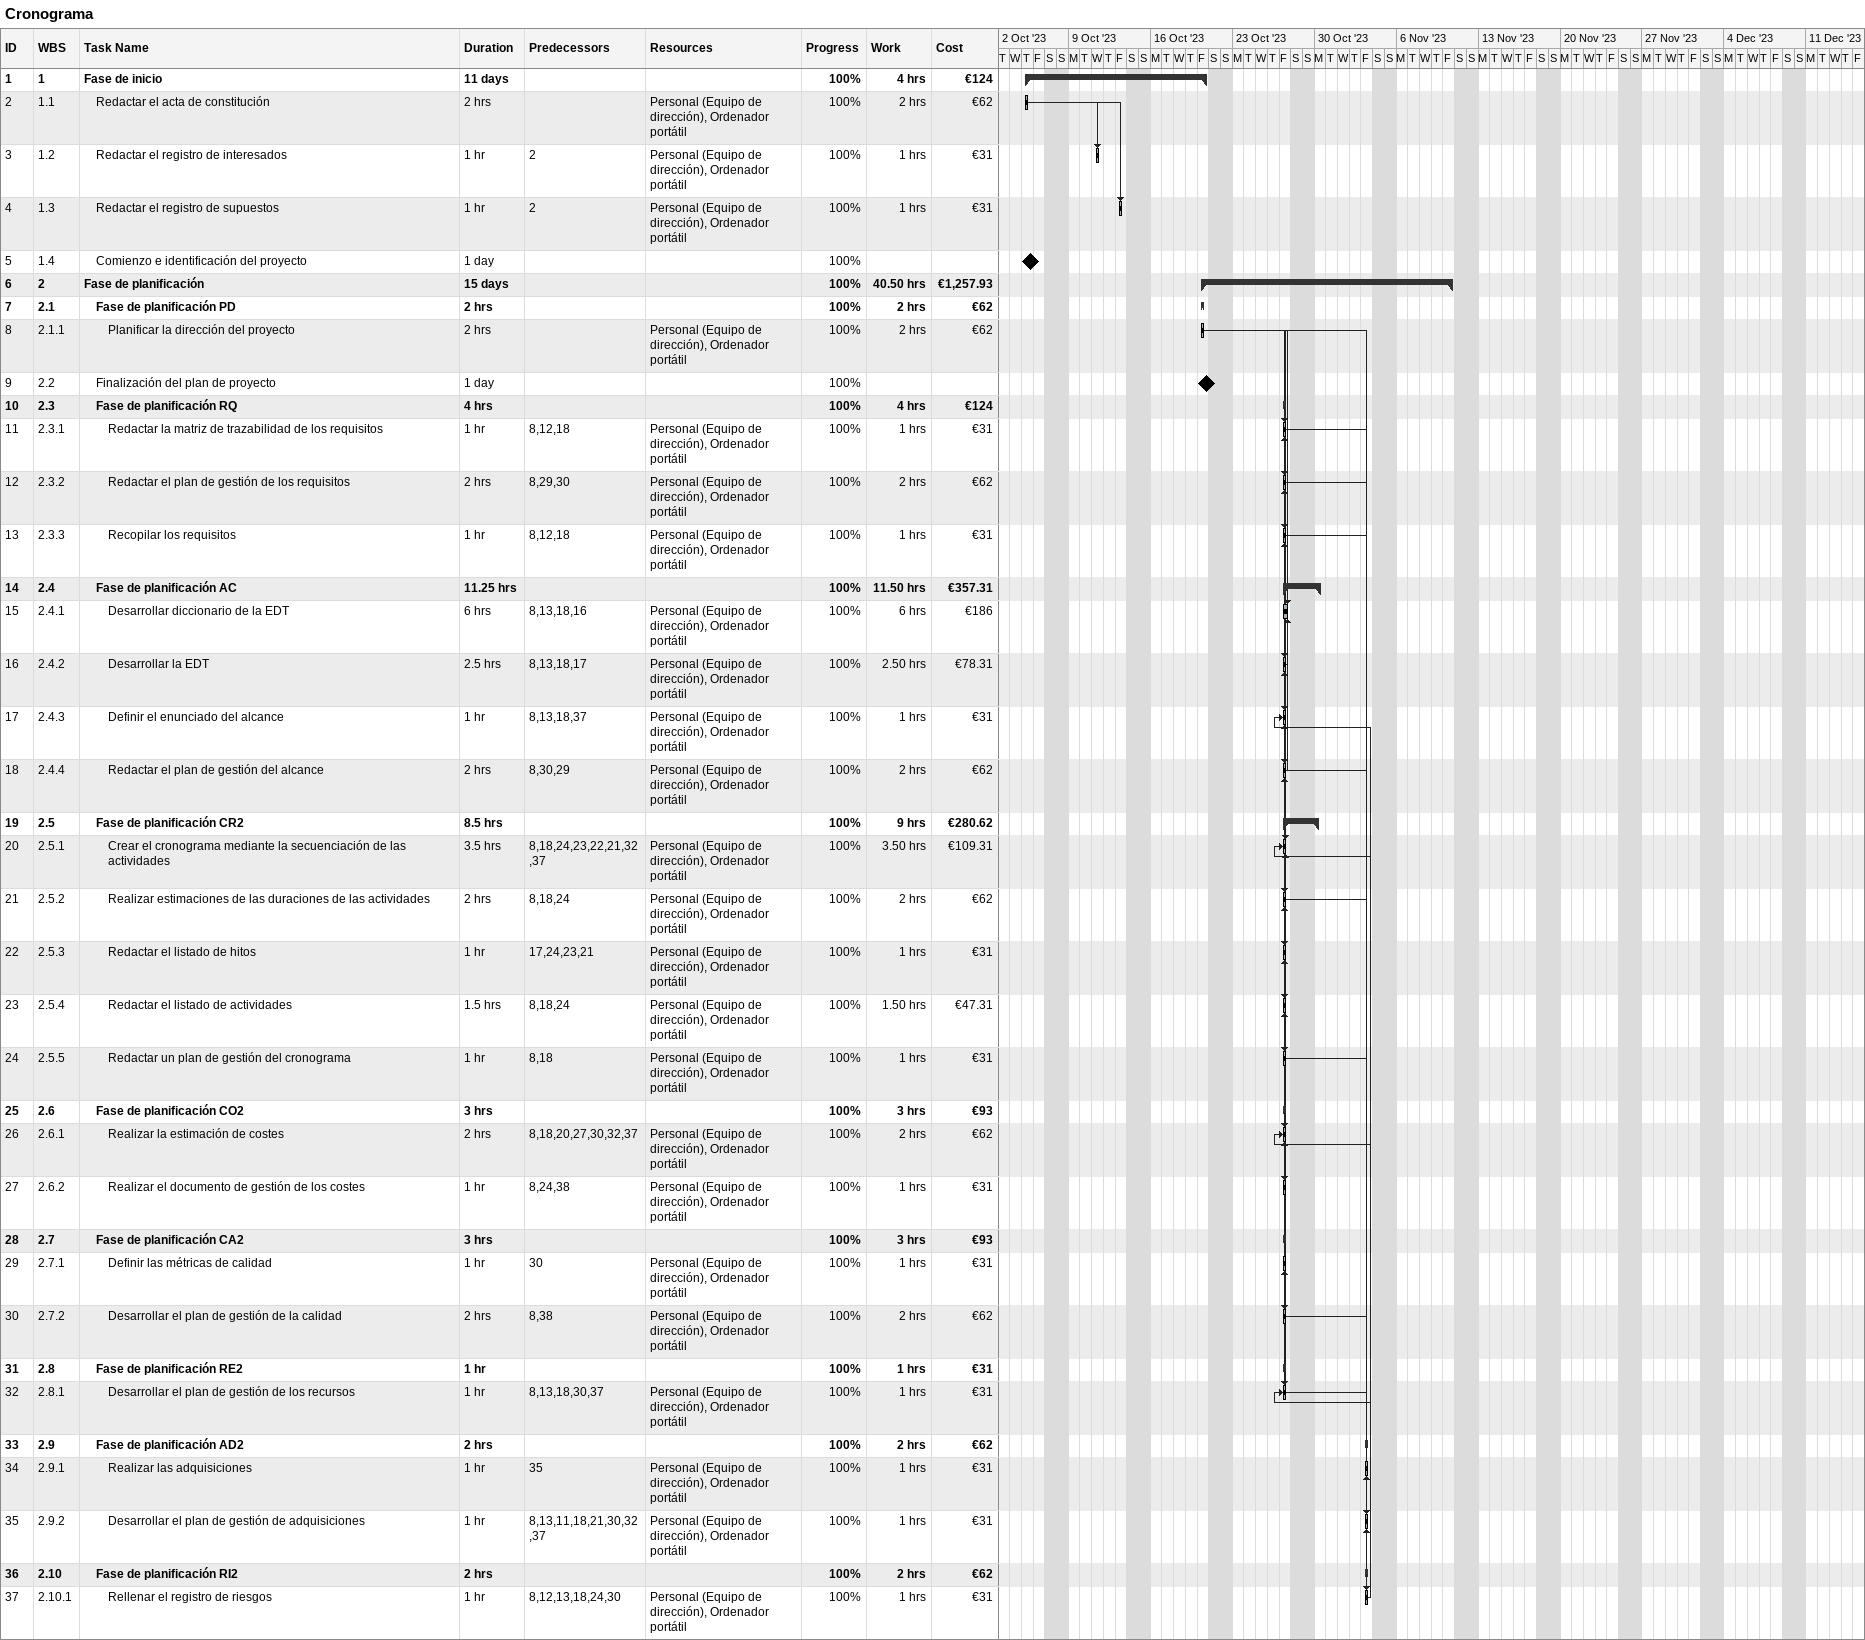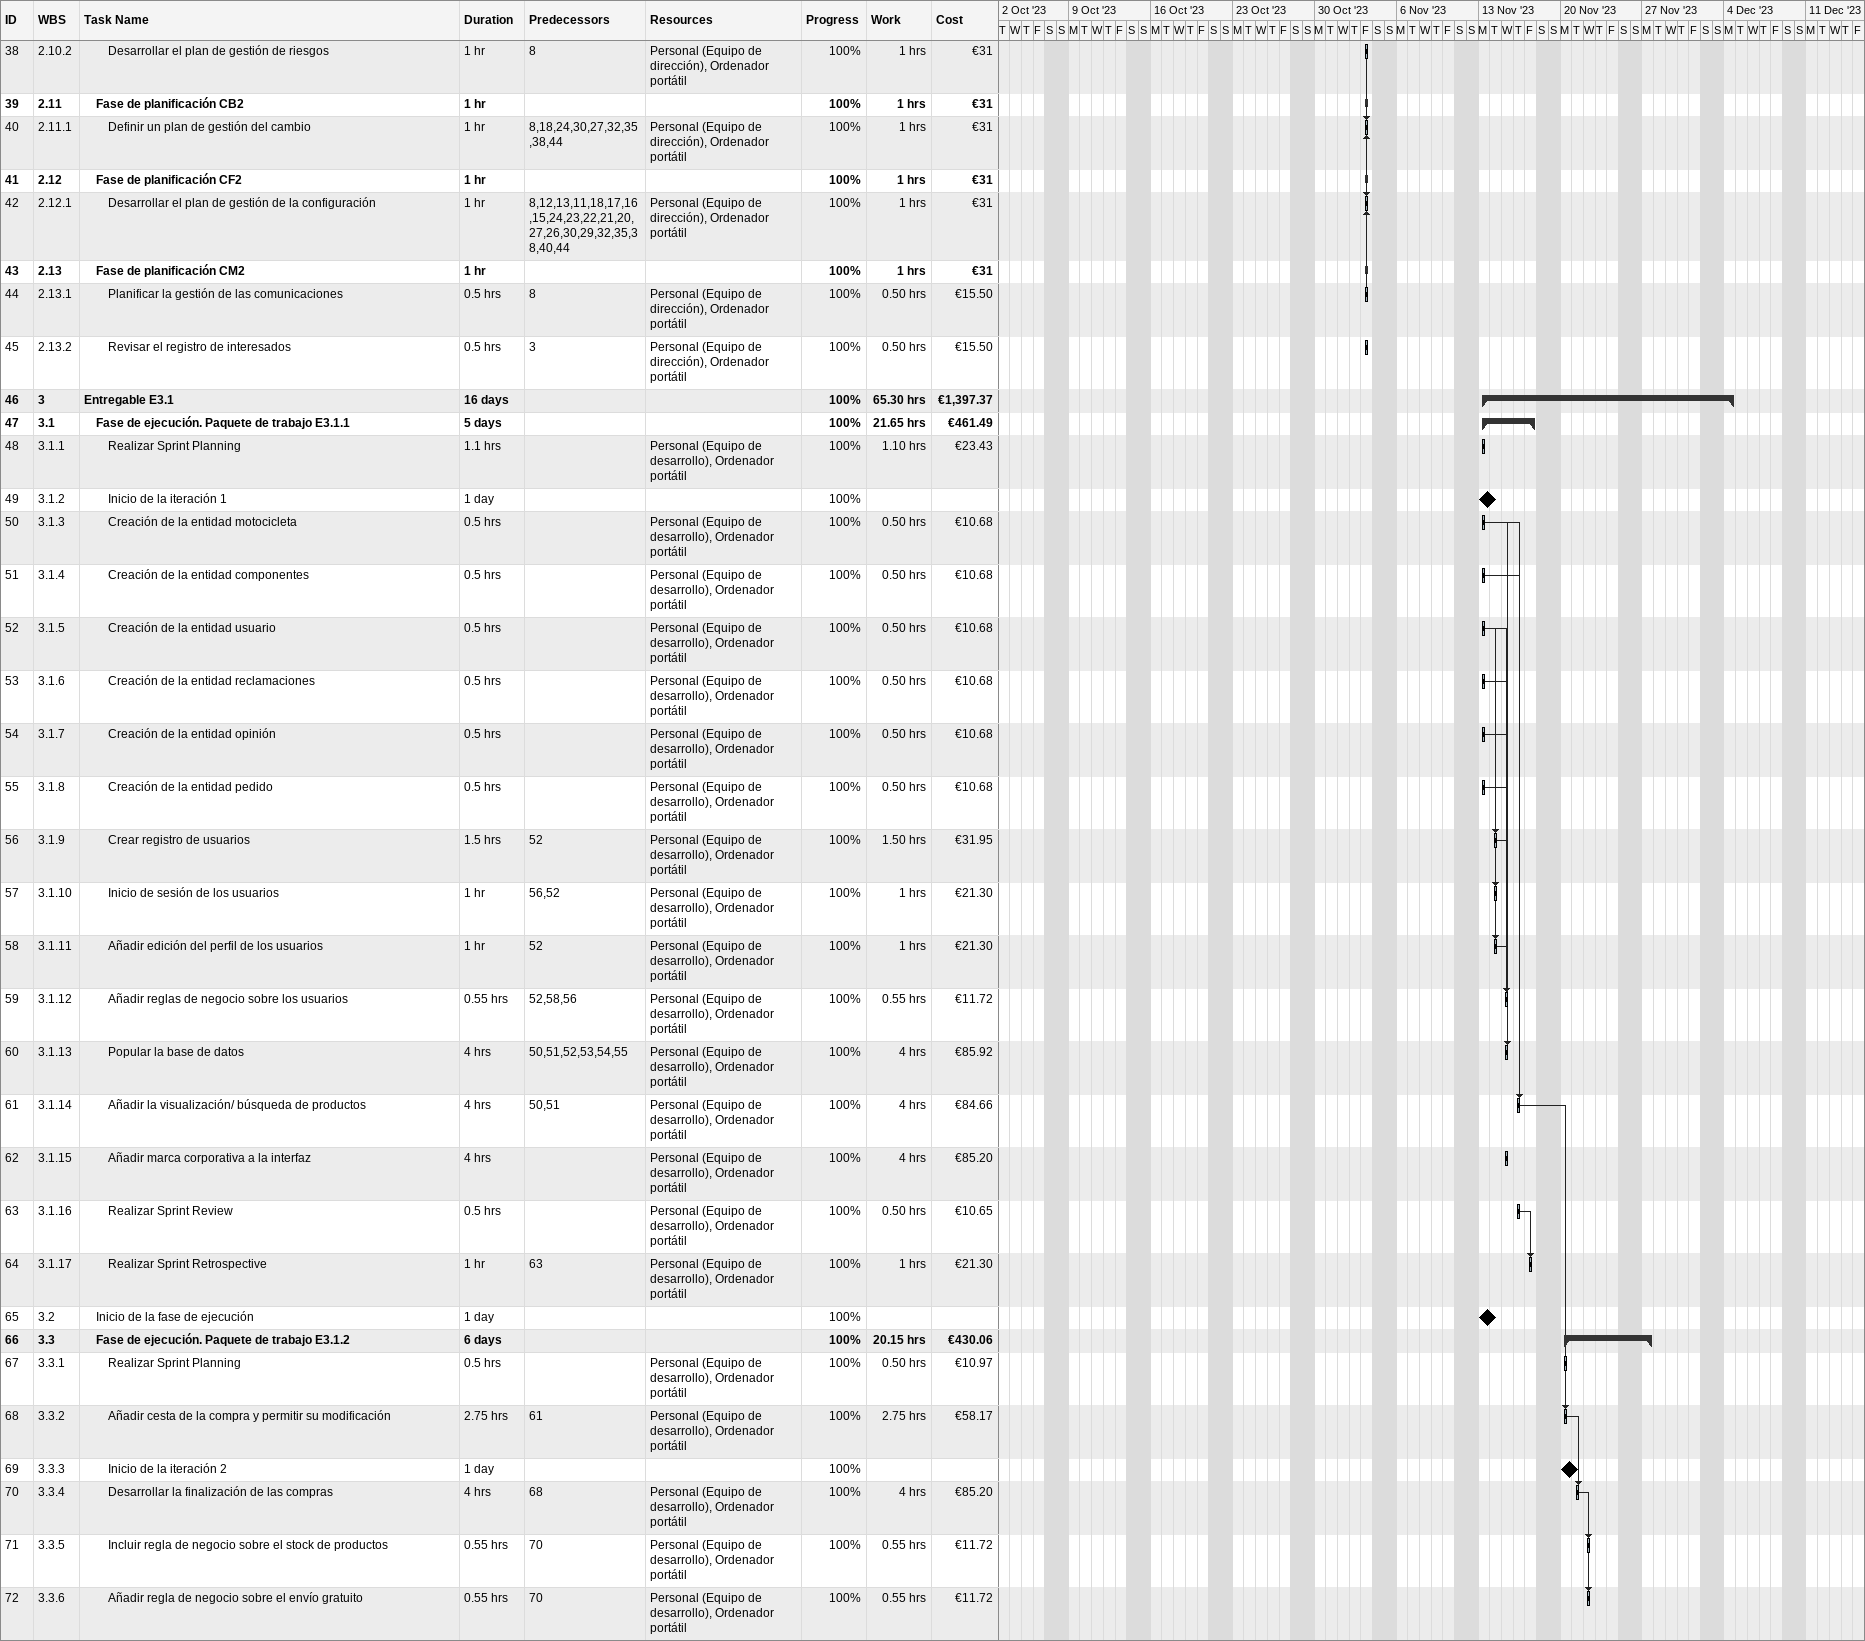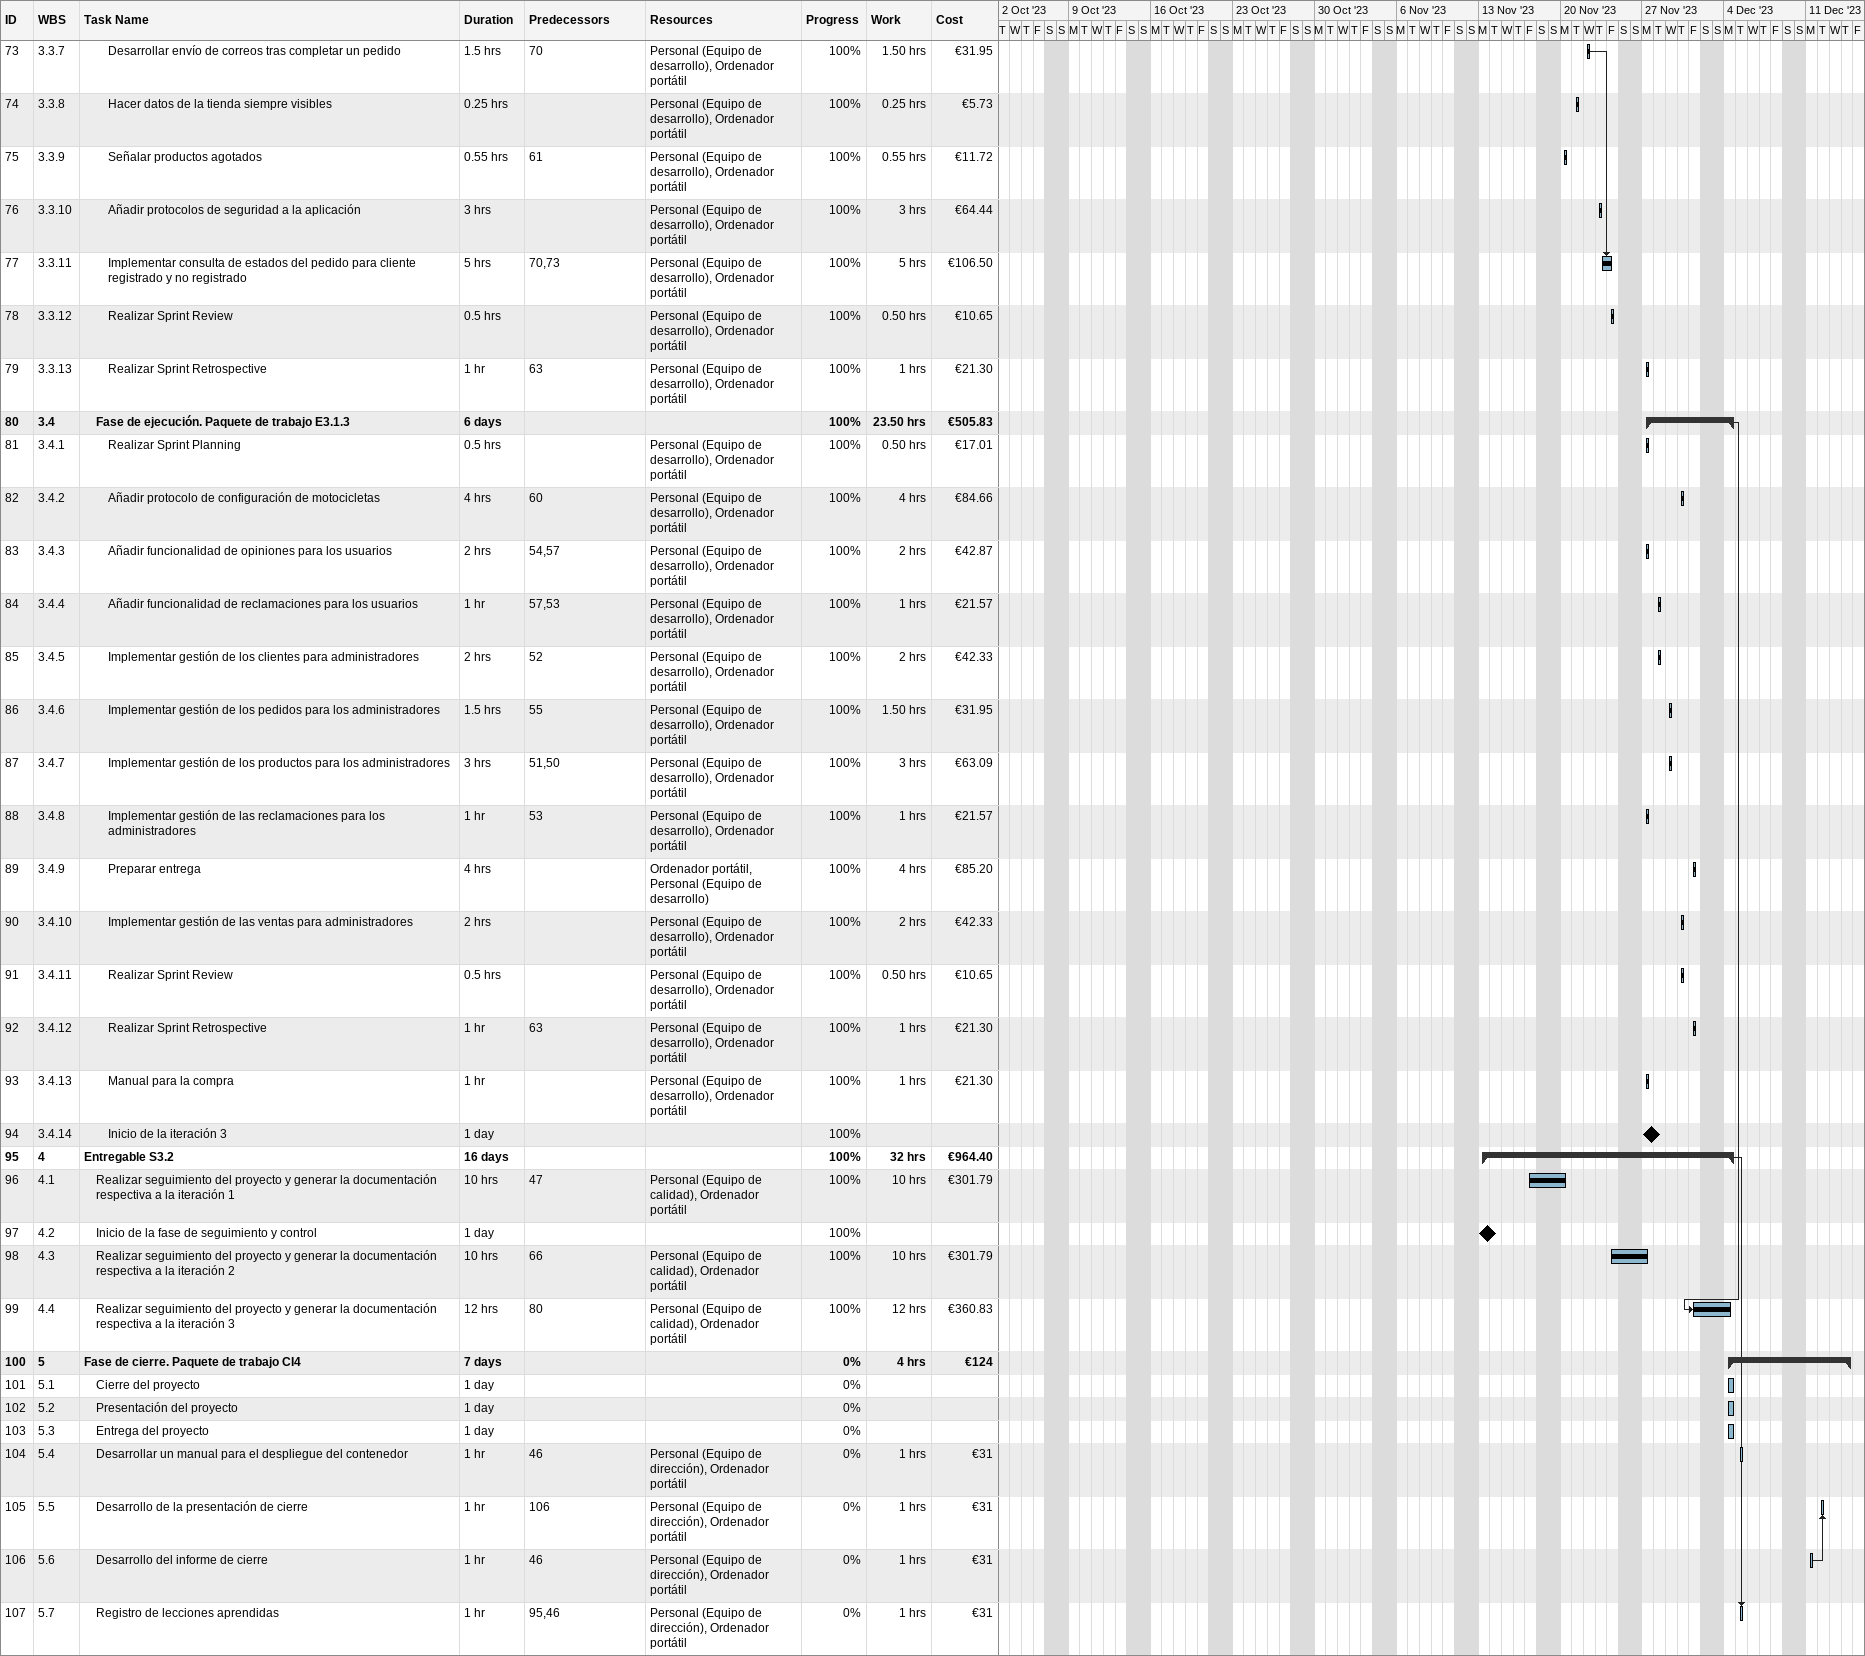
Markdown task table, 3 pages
Cronograma

| ID | WBS | Task | Duration | Start | Finish | Predecessors | Resources | % complete | Work (h) | Cost (€) |
|---|---|---|---|---|---|---|---|---|---|---|
| 1 | 1 | **Fase de inicio** | 11d | 2023-10-05 | 2023-10-20 |  |  | 100 | 4 | 124 |
| 2 | 1.1 | Redactar el acta de constitución | 2h | 2023-10-05 | 2023-10-05 |  | Personal (Equipo de dirección), Ordenador portátil | 100 | 2 | 62 |
| 3 | 1.2 | Redactar el registro de interesados | 1h | 2023-10-11 | 2023-10-11 | 2 | Personal (Equipo de dirección), Ordenador portátil | 100 | 1 | 31 |
| 4 | 1.3 | Redactar el registro de supuestos | 1h | 2023-10-13 | 2023-10-13 | 2 | Personal (Equipo de dirección), Ordenador portátil | 100 | 1 | 31 |
| 5 | 1.4 | Comienzo e identificación del proyecto | 1d | 2023-10-05 | 2023-10-05 |  |  | 100 |  |  |
| 6 | 2 | **Fase de planificación** | 15d | 2023-10-20 | 2023-11-10 |  |  | 100 | 40.50 | 1257.93 |
| 7 | 2.1 | **Fase de planificación PD** | 2h | 2023-10-20 | 2023-10-20 |  |  | 100 | 2 | 62 |
| 8 | 2.1.1 | Planificar la dirección del proyecto | 2h | 2023-10-20 | 2023-10-20 |  | Personal (Equipo de dirección), Ordenador portátil | 100 | 2 | 62 |
| 9 | 2.2 | Finalización del plan de proyecto | 1d | 2023-10-20 | 2023-10-20 |  |  | 100 |  |  |
| 10 | 2.3 | **Fase de planificación RQ** | 4h | 2023-10-27 | 2023-10-27 |  |  | 100 | 4 | 124 |
| 11 | 2.3.1 | Redactar la matriz de trazabilidad de los requisitos | 1h | 2023-10-27 | 2023-10-27 | 8, 12, 18 | Personal (Equipo de dirección), Ordenador portátil | 100 | 1 | 31 |
| 12 | 2.3.2 | Redactar el plan de gestión de los requisitos | 2h | 2023-10-27 | 2023-10-27 | 8, 29, 30 | Personal (Equipo de dirección), Ordenador portátil | 100 | 2 | 62 |
| 13 | 2.3.3 | Recopilar los requisitos | 1h | 2023-10-27 | 2023-10-27 | 8, 12, 18 | Personal (Equipo de dirección), Ordenador portátil | 100 | 1 | 31 |
| 14 | 2.4 | **Fase de planificación AC** | 11.25h | 2023-10-27 | 2023-10-30 |  |  | 100 | 11.50 | 357.31 |
| 15 | 2.4.1 | Desarrollar diccionario de la EDT | 6h | 2023-10-27 | 2023-10-27 | 8, 13, 18, 16 | Personal (Equipo de dirección), Ordenador portátil | 100 | 6 | 186 |
| 16 | 2.4.2 | Desarrollar la EDT | 2.5h | 2023-10-27 | 2023-10-27 | 8, 13, 18, 17 | Personal (Equipo de dirección), Ordenador portátil | 100 | 2.50 | 78.31 |
| 17 | 2.4.3 | Definir el enunciado del alcance | 1h | 2023-10-27 | 2023-10-27 | 8, 13, 18, 37 | Personal (Equipo de dirección), Ordenador portátil | 100 | 1 | 31 |
| 18 | 2.4.4 | Redactar el plan de gestión del alcance | 2h | 2023-10-27 | 2023-10-27 | 8, 30, 29 | Personal (Equipo de dirección), Ordenador portátil | 100 | 2 | 62 |
| 19 | 2.5 | **Fase de planificación CR2** | 8.5h | 2023-10-27 | 2023-10-30 |  |  | 100 | 9 | 280.62 |
| 20 | 2.5.1 | Crear el cronograma mediante la secuenciación de las actividades | 3.5h | 2023-10-27 | 2023-10-27 | 8, 18, 24, 23, 22, 21, 32, 37 | Personal (Equipo de dirección), Ordenador portátil | 100 | 3.50 | 109.31 |
| 21 | 2.5.2 | Realizar estimaciones de las duraciones de las actividades | 2h | 2023-10-27 | 2023-10-27 | 8, 18, 24 | Personal (Equipo de dirección), Ordenador portátil | 100 | 2 | 62 |
| 22 | 2.5.3 | Redactar el listado de hitos | 1h | 2023-10-27 | 2023-10-27 | 17, 24, 23, 21 | Personal (Equipo de dirección), Ordenador portátil | 100 | 1 | 31 |
| 23 | 2.5.4 | Redactar el listado de actividades | 1.5h | 2023-10-27 | 2023-10-27 | 8, 18, 24 | Personal (Equipo de dirección), Ordenador portátil | 100 | 1.50 | 47.31 |
| 24 | 2.5.5 | Redactar un plan de gestión del cronograma | 1h | 2023-10-27 | 2023-10-27 | 8, 18 | Personal (Equipo de dirección), Ordenador portátil | 100 | 1 | 31 |
| 25 | 2.6 | **Fase de planificación CO2** | 3h | 2023-10-27 | 2023-10-27 |  |  | 100 | 3 | 93 |
| 26 | 2.6.1 | Realizar la estimación de costes | 2h | 2023-10-27 | 2023-10-27 | 8, 18, 20, 27, 30, 32, 37 | Personal (Equipo de dirección), Ordenador portátil | 100 | 2 | 62 |
| 27 | 2.6.2 | Realizar el documento de gestión de los costes | 1h | 2023-10-27 | 2023-10-27 | 8, 24, 38 | Personal (Equipo de dirección), Ordenador portátil | 100 | 1 | 31 |
| 28 | 2.7 | **Fase de planificación CA2** | 3h | 2023-10-27 | 2023-10-27 |  |  | 100 | 3 | 93 |
| 29 | 2.7.1 | Definir las métricas de calidad | 1h | 2023-10-27 | 2023-10-27 | 30 | Personal (Equipo de dirección), Ordenador portátil | 100 | 1 | 31 |
| 30 | 2.7.2 | Desarrollar el plan de gestión de la calidad | 2h | 2023-10-27 | 2023-10-27 | 8, 38 | Personal (Equipo de dirección), Ordenador portátil | 100 | 2 | 62 |
| 31 | 2.8 | **Fase de planificación RE2** | 1h | 2023-10-27 | 2023-10-27 |  |  | 100 | 1 | 31 |
| 32 | 2.8.1 | Desarrollar el plan de gestión de los recursos | 1h | 2023-10-27 | 2023-10-27 | 8, 13, 18, 30, 37 | Personal (Equipo de dirección), Ordenador portátil | 100 | 1 | 31 |
| 33 | 2.9 | **Fase de planificación AD2** | 2h | 2023-11-03 | 2023-11-03 |  |  | 100 | 2 | 62 |
| 34 | 2.9.1 | Realizar las adquisiciones | 1h | 2023-11-03 | 2023-11-03 | 35 | Personal (Equipo de dirección), Ordenador portátil | 100 | 1 | 31 |
| 35 | 2.9.2 | Desarrollar el plan de gestión de adquisiciones | 1h | 2023-11-03 | 2023-11-03 | 8, 13, 11, 18, 21, 30, 32, 37 | Personal (Equipo de dirección), Ordenador portátil | 100 | 1 | 31 |
| 36 | 2.10 | **Fase de planificación RI2** | 2h | 2023-11-03 | 2023-11-03 |  |  | 100 | 2 | 62 |
| 37 | 2.10.1 | Rellenar el registro de riesgos | 1h | 2023-11-03 | 2023-11-03 | 8, 12, 13, 18, 24, 30 | Personal (Equipo de dirección), Ordenador portátil | 100 | 1 | 31 |
| 38 | 2.10.2 | Desarrollar el plan de gestión de riesgos | 1h | 2023-11-03 | 2023-11-03 | 8 | Personal (Equipo de dirección), Ordenador portátil | 100 | 1 | 31 |
| 39 | 2.11 | **Fase de planificación CB2** | 1h | 2023-11-03 | 2023-11-03 |  |  | 100 | 1 | 31 |
| 40 | 2.11.1 | Definir un plan de gestión del cambio | 1h | 2023-11-03 | 2023-11-03 | 8, 18, 24, 30, 27, 32, 35, 38, 44 | Personal (Equipo de dirección), Ordenador portátil | 100 | 1 | 31 |
| 41 | 2.12 | **Fase de planificación CF2** | 1h | 2023-11-03 | 2023-11-03 |  |  | 100 | 1 | 31 |
| 42 | 2.12.1 | Desarrollar el plan de gestión de la configuración | 1h | 2023-11-03 | 2023-11-03 | 8, 12, 13, 11, 18, 17, 16, 15, 24, 23, 22, 21, 20, 27, 26, 30, 29, 32, 35, 38, 40, 44 | Personal (Equipo de dirección), Ordenador portátil | 100 | 1 | 31 |
| 43 | 2.13 | **Fase de planificación CM2** | 1h | 2023-11-03 | 2023-11-03 |  |  | 100 | 1 | 31 |
| 44 | 2.13.1 | Planificar la gestión de las comunicaciones | 0.5h | 2023-11-03 | 2023-11-03 | 8 | Personal (Equipo de dirección), Ordenador portátil | 100 | 0.50 | 15.50 |
| 45 | 2.13.2 | Revisar el registro de interesados | 0.5h | 2023-11-03 | 2023-11-03 | 3 | Personal (Equipo de dirección), Ordenador portátil | 100 | 0.50 | 15.50 |
| 46 | 3 | **Entregable E3.1** | 16d | 2023-11-13 | 2023-12-04 |  |  | 100 | 65.30 | 1397.37 |
| 47 | 3.1 | **Fase de ejecución. Paquete de trabajo E3.1.1** | 5d | 2023-11-13 | 2023-11-17 |  |  | 100 | 21.65 | 461.49 |
| 48 | 3.1.1 | Realizar Sprint Planning | 1.1h | 2023-11-13 | 2023-11-13 |  | Personal (Equipo de desarrollo), Ordenador portátil | 100 | 1.10 | 23.43 |
| 49 | 3.1.2 | Inicio de la iteración 1 | 1d | 2023-11-13 | 2023-11-13 |  |  | 100 |  |  |
| 50 | 3.1.3 | Creación de la entidad motocicleta | 0.5h | 2023-11-13 | 2023-11-13 |  | Personal (Equipo de desarrollo), Ordenador portátil | 100 | 0.50 | 10.68 |
| 51 | 3.1.4 | Creación de la entidad componentes | 0.5h | 2023-11-13 | 2023-11-13 |  | Personal (Equipo de desarrollo), Ordenador portátil | 100 | 0.50 | 10.68 |
| 52 | 3.1.5 | Creación de la entidad usuario | 0.5h | 2023-11-13 | 2023-11-13 |  | Personal (Equipo de desarrollo), Ordenador portátil | 100 | 0.50 | 10.68 |
| 53 | 3.1.6 | Creación de la entidad reclamaciones | 0.5h | 2023-11-13 | 2023-11-13 |  | Personal (Equipo de desarrollo), Ordenador portátil | 100 | 0.50 | 10.68 |
| 54 | 3.1.7 | Creación de la entidad opinión | 0.5h | 2023-11-13 | 2023-11-13 |  | Personal (Equipo de desarrollo), Ordenador portátil | 100 | 0.50 | 10.68 |
| 55 | 3.1.8 | Creación de la entidad pedido | 0.5h | 2023-11-13 | 2023-11-13 |  | Personal (Equipo de desarrollo), Ordenador portátil | 100 | 0.50 | 10.68 |
| 56 | 3.1.9 | Crear registro de usuarios | 1.5h | 2023-11-14 | 2023-11-14 | 52 | Personal (Equipo de desarrollo), Ordenador portátil | 100 | 1.50 | 31.95 |
| 57 | 3.1.10 | Inicio de sesión de los usuarios | 1h | 2023-11-14 | 2023-11-14 | 56, 52 | Personal (Equipo de desarrollo), Ordenador portátil | 100 | 1 | 21.30 |
| 58 | 3.1.11 | Añadir edición del perfil de los usuarios | 1h | 2023-11-14 | 2023-11-14 | 52 | Personal (Equipo de desarrollo), Ordenador portátil | 100 | 1 | 21.30 |
| 59 | 3.1.12 | Añadir reglas de negocio sobre los usuarios | 0.55h | 2023-11-15 | 2023-11-15 | 52, 58, 56 | Personal (Equipo de desarrollo), Ordenador portátil | 100 | 0.55 | 11.72 |
| 60 | 3.1.13 | Popular la base de datos | 4h | 2023-11-15 | 2023-11-15 | 50, 51, 52, 53, 54, 55 | Personal (Equipo de desarrollo), Ordenador portátil | 100 | 4 | 85.92 |
| 61 | 3.1.14 | Añadir la visualización/ búsqueda de productos | 4h | 2023-11-16 | 2023-11-16 | 50, 51 | Personal (Equipo de desarrollo), Ordenador portátil | 100 | 4 | 84.66 |
| 62 | 3.1.15 | Añadir marca corporativa a la interfaz | 4h | 2023-11-15 | 2023-11-15 |  | Personal (Equipo de desarrollo), Ordenador portátil | 100 | 4 | 85.20 |
| 63 | 3.1.16 | Realizar Sprint Review | 0.5h | 2023-11-16 | 2023-11-16 |  | Personal (Equipo de desarrollo), Ordenador portátil | 100 | 0.50 | 10.65 |
| 64 | 3.1.17 | Realizar Sprint Retrospective | 1h | 2023-11-17 | 2023-11-17 | 63 | Personal (Equipo de desarrollo), Ordenador portátil | 100 | 1 | 21.30 |
| 65 | 3.2 | Inicio de la fase de ejecución | 1d | 2023-11-13 | 2023-11-13 |  |  | 100 |  |  |
| 66 | 3.3 | **Fase de ejecución. Paquete de trabajo E3.1.2** | 6d | 2023-11-20 | 2023-11-27 |  |  | 100 | 20.15 | 430.06 |
| 67 | 3.3.1 | Realizar Sprint Planning | 0.5h | 2023-11-20 | 2023-11-20 |  | Personal (Equipo de desarrollo), Ordenador portátil | 100 | 0.50 | 10.97 |
| 68 | 3.3.2 | Añadir cesta de la compra y permitir su modificación | 2.75h | 2023-11-20 | 2023-11-20 | 61 | Personal (Equipo de desarrollo), Ordenador portátil | 100 | 2.75 | 58.17 |
| 69 | 3.3.3 | Inicio de la iteración 2 | 1d | 2023-11-20 | 2023-11-20 |  |  | 100 |  |  |
| 70 | 3.3.4 | Desarrollar la finalización de las compras | 4h | 2023-11-21 | 2023-11-21 | 68 | Personal (Equipo de desarrollo), Ordenador portátil | 100 | 4 | 85.20 |
| 71 | 3.3.5 | Incluir regla de negocio sobre el stock de productos | 0.55h | 2023-11-22 | 2023-11-22 | 70 | Personal (Equipo de desarrollo), Ordenador portátil | 100 | 0.55 | 11.72 |
| 72 | 3.3.6 | Añadir regla de negocio sobre el envío gratuito | 0.55h | 2023-11-22 | 2023-11-22 | 70 | Personal (Equipo de desarrollo), Ordenador portátil | 100 | 0.55 | 11.72 |
| 73 | 3.3.7 | Desarrollar envío de correos tras completar un pedido | 1.5h | 2023-11-22 | 2023-11-22 | 70 | Personal (Equipo de desarrollo), Ordenador portátil | 100 | 1.50 | 31.95 |
| 74 | 3.3.8 | Hacer datos de la tienda siempre visibles | 0.25h | 2023-11-21 | 2023-11-21 |  | Personal (Equipo de desarrollo), Ordenador portátil | 100 | 0.25 | 5.73 |
| 75 | 3.3.9 | Señalar productos agotados | 0.55h | 2023-11-20 | 2023-11-20 | 61 | Personal (Equipo de desarrollo), Ordenador portátil | 100 | 0.55 | 11.72 |
| 76 | 3.3.10 | Añadir protocolos de seguridad a la aplicación | 3h | 2023-11-23 | 2023-11-23 |  | Personal (Equipo de desarrollo), Ordenador portátil | 100 | 3 | 64.44 |
| 77 | 3.3.11 | Implementar consulta de estados del pedido para cliente registrado y no registrado | 5h | 2023-11-23 | 2023-11-24 | 70, 73 | Personal (Equipo de desarrollo), Ordenador portátil | 100 | 5 | 106.50 |
| 78 | 3.3.12 | Realizar Sprint Review | 0.5h | 2023-11-24 | 2023-11-24 |  | Personal (Equipo de desarrollo), Ordenador portátil | 100 | 0.50 | 10.65 |
| 79 | 3.3.13 | Realizar Sprint Retrospective | 1h | 2023-11-27 | 2023-11-27 | 63 | Personal (Equipo de desarrollo), Ordenador portátil | 100 | 1 | 21.30 |
| 80 | 3.4 | **Fase de ejecución. Paquete de trabajo E3.1.3** | 6d | 2023-11-27 | 2023-12-04 |  |  | 100 | 23.50 | 505.83 |
| 81 | 3.4.1 | Realizar Sprint Planning | 0.5h | 2023-11-27 | 2023-11-27 |  | Personal (Equipo de desarrollo), Ordenador portátil | 100 | 0.50 | 17.01 |
| 82 | 3.4.2 | Añadir protocolo de configuración de motocicletas | 4h | 2023-11-30 | 2023-11-30 | 60 | Personal (Equipo de desarrollo), Ordenador portátil | 100 | 4 | 84.66 |
| 83 | 3.4.3 | Añadir funcionalidad de opiniones para los usuarios | 2h | 2023-11-27 | 2023-11-27 | 54, 57 | Personal (Equipo de desarrollo), Ordenador portátil | 100 | 2 | 42.87 |
| 84 | 3.4.4 | Añadir funcionalidad de reclamaciones para los usuarios | 1h | 2023-11-28 | 2023-11-28 | 57, 53 | Personal (Equipo de desarrollo), Ordenador portátil | 100 | 1 | 21.57 |
| 85 | 3.4.5 | Implementar gestión de los clientes para administradores | 2h | 2023-11-28 | 2023-11-28 | 52 | Personal (Equipo de desarrollo), Ordenador portátil | 100 | 2 | 42.33 |
| 86 | 3.4.6 | Implementar gestión de los pedidos para los administradores | 1.5h | 2023-11-29 | 2023-11-29 | 55 | Personal (Equipo de desarrollo), Ordenador portátil | 100 | 1.50 | 31.95 |
| 87 | 3.4.7 | Implementar gestión de los productos para los administradores | 3h | 2023-11-29 | 2023-11-29 | 51, 50 | Personal (Equipo de desarrollo), Ordenador portátil | 100 | 3 | 63.09 |
| 88 | 3.4.8 | Implementar gestión de las reclamaciones para los administradores | 1h | 2023-11-27 | 2023-11-27 | 53 | Personal (Equipo de desarrollo), Ordenador portátil | 100 | 1 | 21.57 |
| 89 | 3.4.9 | Preparar entrega | 4h | 2023-12-01 | 2023-12-01 |  | Ordenador portátil, Personal (Equipo de desarrollo) | 100 | 4 | 85.20 |
| 90 | 3.4.10 | Implementar gestión de las ventas para administradores | 2h | 2023-11-30 | 2023-11-30 |  | Personal (Equipo de desarrollo), Ordenador portátil | 100 | 2 | 42.33 |
| 91 | 3.4.11 | Realizar Sprint Review | 0.5h | 2023-11-30 | 2023-11-30 |  | Personal (Equipo de desarrollo), Ordenador portátil | 100 | 0.50 | 10.65 |
| 92 | 3.4.12 | Realizar Sprint Retrospective | 1h | 2023-12-01 | 2023-12-01 | 63 | Personal (Equipo de desarrollo), Ordenador portátil | 100 | 1 | 21.30 |
| 93 | 3.4.13 | Manual para la compra | 1h | 2023-11-27 | 2023-11-27 |  | Personal (Equipo de desarrollo), Ordenador portátil | 100 | 1 | 21.30 |
| 94 | 3.4.14 | Inicio de la iteración 3 | 1d | 2023-11-27 | 2023-11-27 |  |  | 100 |  |  |
| 95 | 4 | **Entregable S3.2** | 16d | 2023-11-13 | 2023-12-04 |  |  | 100 | 32 | 964.40 |
| 96 | 4.1 | Realizar seguimiento del proyecto y generar la documentación respectiva a la iteración 1 | 10h | 2023-11-17 | 2023-11-20 | 47 | Personal (Equipo de calidad), Ordenador portátil | 100 | 10 | 301.79 |
| 97 | 4.2 | Inicio de la fase de seguimiento y control | 1d | 2023-11-13 | 2023-11-13 |  |  | 100 |  |  |
| 98 | 4.3 | Realizar seguimiento del proyecto y generar la documentación respectiva a la iteración 2 | 10h | 2023-11-24 | 2023-11-27 | 66 | Personal (Equipo de calidad), Ordenador portátil | 100 | 10 | 301.79 |
| 99 | 4.4 | Realizar seguimiento del proyecto y generar la documentación respectiva a la iteración 3 | 12h | 2023-12-01 | 2023-12-04 | 80 | Personal (Equipo de calidad), Ordenador portátil | 100 | 12 | 360.83 |
| 100 | 5 | **Fase de cierre. Paquete de trabajo CI4** | 7d | 2023-12-04 | 2023-12-14 |  |  | 0 | 4 | 124 |
| 101 | 5.1 | Cierre del proyecto | 1d | 2023-12-04 | 2023-12-04 |  |  | 0 |  |  |
| 102 | 5.2 | Presentación del proyecto | 1d | 2023-12-04 | 2023-12-04 |  |  | 0 |  |  |
| 103 | 5.3 | Entrega del proyecto | 1d | 2023-12-04 | 2023-12-04 |  |  | 0 |  |  |
| 104 | 5.4 | Desarrollar un manual para el despliegue del contenedor | 1h | 2023-12-05 | 2023-12-05 | 46 | Personal (Equipo de dirección), Ordenador portátil | 0 | 1 | 31 |
| 105 | 5.5 | Desarrollo de la presentación de cierre | 1h | 2023-12-12 | 2023-12-12 | 106 | Personal (Equipo de dirección), Ordenador portátil | 0 | 1 | 31 |
| 106 | 5.6 | Desarrollo del informe de cierre | 1h | 2023-12-11 | 2023-12-11 | 46 | Personal (Equipo de dirección), Ordenador portátil | 0 | 1 | 31 |
| 107 | 5.7 | Registro de lecciones aprendidas | 1h | 2023-12-05 | 2023-12-05 | 95, 46 | Personal (Equipo de dirección), Ordenador portátil | 0 | 1 | 31 |
